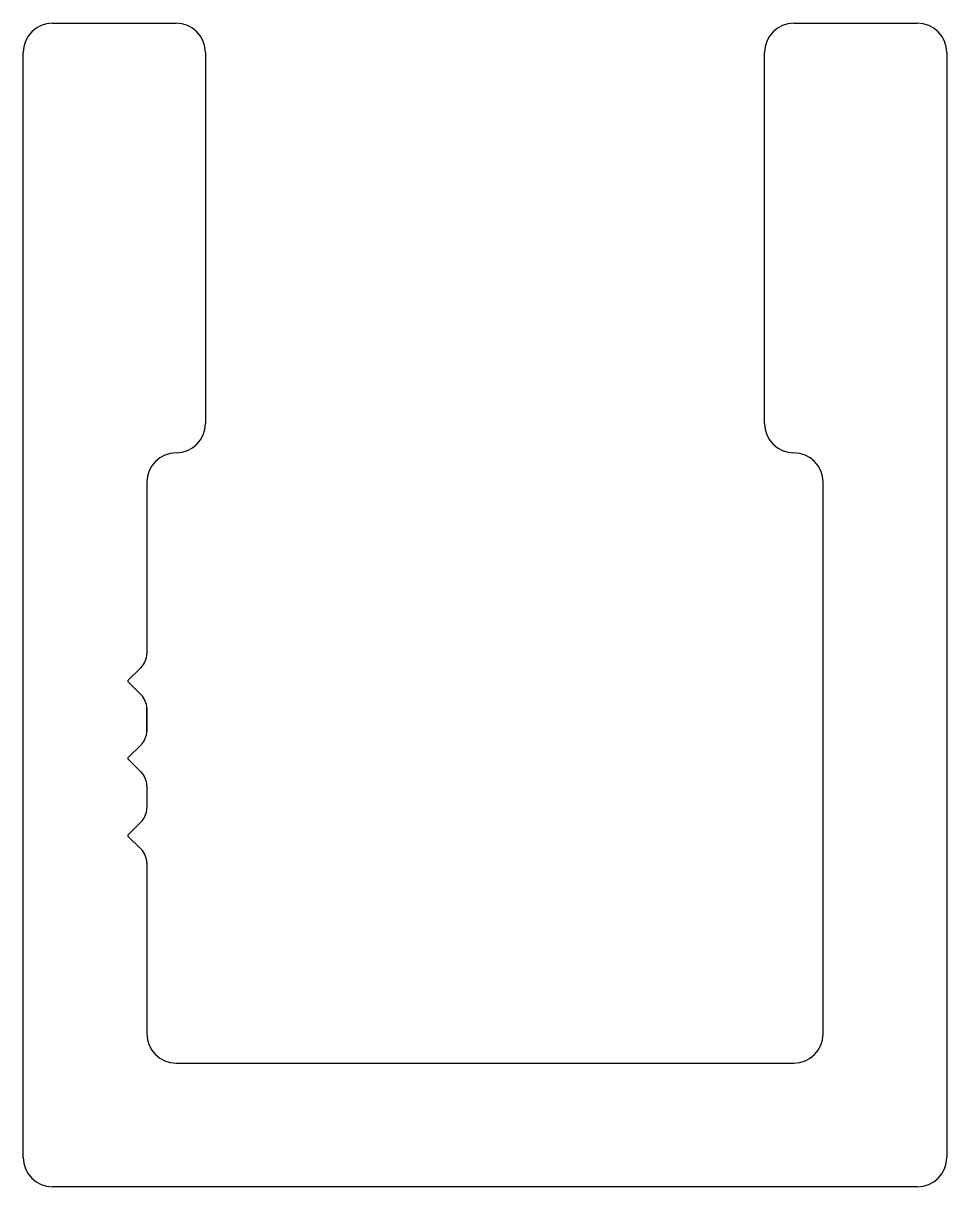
# Model space of a CAD drawing. Header units: inches. Extents: x -6 to 6, y 0 to 15.
import ezdxf

# ---------------------------------------------------------------- set-up
doc = ezdxf.new("R2010")
doc.units = ezdxf.units.IN
doc.header["$MEASUREMENT"] = 0
doc.layers.add('1', color=7, linetype='Continuous')

msp = doc.modelspace()

# ---------------------------------------------------------------- linework, layer by layer
at = {"layer": '1', "color": 7, "linetype": 'Continuous'}
for p, q in [((-5.597, 15.044), (-3.997, 15.044)), ((4.003, 15.044), (5.603, 15.044)), ((-5.977, 0.364), (-5.977, 14.664)), ((-3.617, 14.664), (-3.617, 9.864)), ((3.623, 9.864), (3.623, 14.664)), ((5.983, 14.664), (5.983, 0.364)), ((-3.997, 9.484), (-3.997, 9.484)), ((4.003, 9.484), (4.003, 9.484)), ((-4.377, 9.104), (-4.377, 6.883)), ((4.383, 1.964), (4.383, 9.104)), ((-4.377, 6.883), (-4.377, 6.883)), ((-4.377, 6.883), (-4.377, 6.883)), ((-4.377, 6.883), (-4.377, 6.883)), ((-4.45, 6.706), (-4.621, 6.535)), ((-4.621, 6.523), (-4.45, 6.352)), ((-4.377, 6.175), (-4.377, 5.883)), ((-4.377, 5.883), (-4.377, 6.175)), ((-4.377, 6.175), (-4.377, 5.883)), ((-4.377, 5.883), (-4.377, 6.175)), ((-4.377, 6.175), (-4.377, 5.883)), ((-4.45, 5.706), (-4.621, 5.535)), ((-4.621, 5.523), (-4.45, 5.352)), ((-4.377, 5.176), (-4.377, 4.883)), ((-4.45, 4.706), (-4.621, 4.535)), ((-4.621, 4.523), (-4.45, 4.352)), ((-4.377, 4.176), (-4.377, 1.964)), ((-3.997, 1.584), (4.003, 1.584)), ((5.603, -0.016), (-5.597, -0.016))]:
    msp.add_line(p, q, dxfattribs=at)
for centre, radius, start, end in [((-5.597, 14.664), 0.38, 90, 180), ((-3.997, 14.664), 0.38, 360, 90), ((4.003, 14.664), 0.38, 90, 180), ((5.603, 14.664), 0.38, 0, 90), ((-3.997, 9.864), 0.38, 270, 0), ((4.003, 9.864), 0.38, 180, 270), ((-3.997, 9.104), 0.38, 90, 180), ((4.003, 9.104), 0.38, 360, 90), ((-4.627, 6.883), 0.25, 315, 360), ((-4.615, 6.529), 0.008, 135, 225), ((-4.627, 6.175), 0.25, 0, 45), ((-4.627, 5.883), 0.25, 315, 0), ((-4.615, 5.529), 0.008, 135, 225), ((-4.627, 5.176), 0.25, 360, 45), ((-4.627, 4.883), 0.25, 315, 360), ((-4.615, 4.529), 0.008, 135, 225), ((-4.627, 4.176), 0.25, 0, 45), ((-3.997, 1.964), 0.38, 180, 270), ((4.003, 1.964), 0.38, 270, 0), ((-5.597, 0.364), 0.38, 180, 270), ((5.603, 0.364), 0.38, 270, 360)]:
    msp.add_arc(centre, radius, start, end, dxfattribs=at)

doc.saveas('drawing.dxf')
